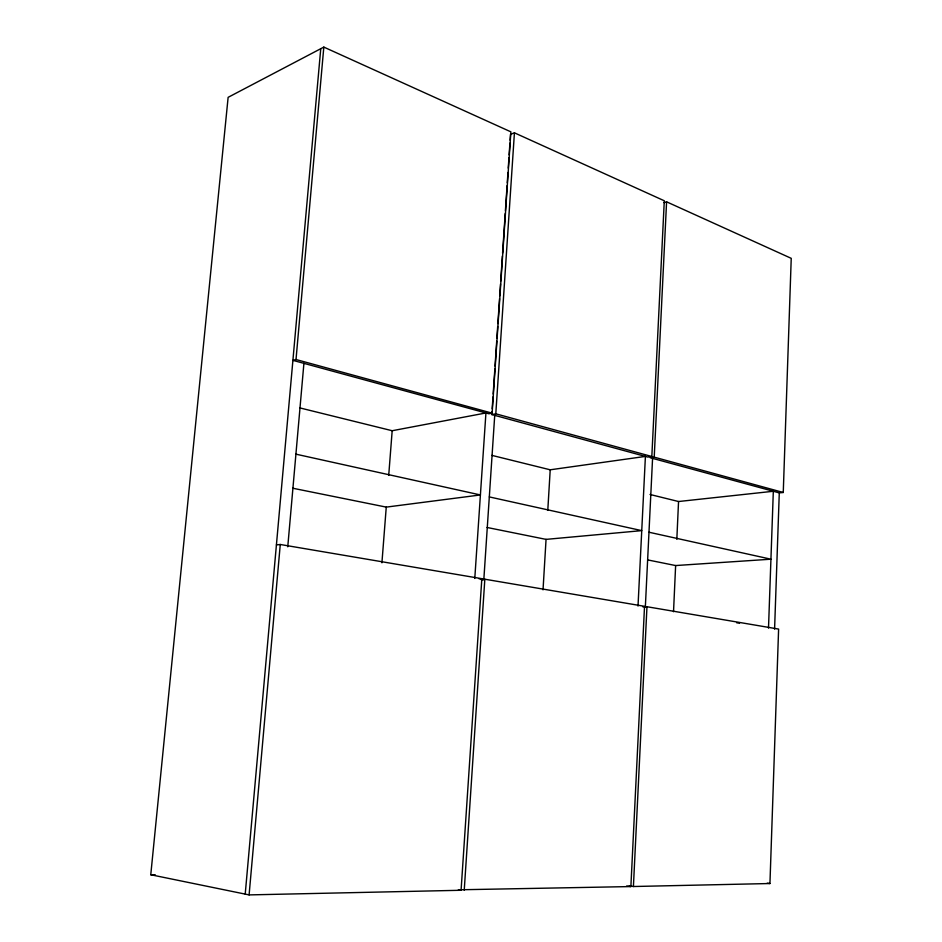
<?xml version="1.0" encoding="UTF-8"?>
<svg xmlns="http://www.w3.org/2000/svg" width="942" height="942" viewBox="0 0 942 942"><rect width="100%" height="100%" fill="white"/><g stroke="black" fill="none" stroke-linecap="round" stroke-linejoin="round"><path stroke-width="1.41" d="M774.583 629.174L779.281 492.89L650.192 457.718L654.219 457.153L783.261 492.466L791.233 258.332L666.583 201.823L663.957 202.624M629.256 885.904L633.413 886.516L769.944 883.525L778.61 629.079L646.966 606.73L642.903 606.895M768.507 628.149L773.323 491.265L678.546 501.521L650.027 494.479M673.53 611.723L675.626 565.553L648.273 560.031M676.827 539.354L678.546 501.521M638.017 606.071L645.411 456.411L550.21 469.799L491.889 455.375M461.486 889.743L630.881 886.563L644.528 606.318L484.836 579.212L480.809 579.471L482.799 579.813M492.007 411.619L491.806 414.562L647.802 457.07L651.829 456.505L664.287 200.776L514.426 132.822L510.505 134.353L510.117 140.228M645.329 607.307L652.571 458.365M633.413 886.516L646.966 606.73M654.219 457.153L666.583 201.823M543.028 589.857L546.054 539.377L641.749 530.629L489.322 496.917M547.785 510.387L550.21 469.799M483.799 579.978L494.727 415.351M464.229 890.202L484.836 579.212M491.806 414.562L495.798 413.809L514.426 132.822M474.78 578.459L485.931 412.961L392.178 430.73L299.756 407.886M492.195 408.687L492.984 396.947M493.184 394.015L494.844 369.076M495.045 366.144L496.705 341.204M496.893 338.272L497.682 326.533M497.882 323.601L499.543 298.661M499.743 295.729L500.52 283.989M500.72 281.057L502.38 256.118M502.581 253.186L505.218 213.575M505.418 210.643L507.079 185.704M507.279 182.772L507.962 172.504M508.256 168.1L508.939 157.832M509.127 154.888L509.916 143.16M492.124 413.149L296.012 359.526L292.903 360.35L488.874 413.762L492.124 413.149L510.882 131.845L323.824 47.1L228.129 97.332L150.767 874.741L249.1 894.9L461.074 890.272L481.833 578.694L280.269 544.488L276.418 544.9M381.922 562.81L386.255 507.114L480.408 494.95L295.918 454.162M388.716 475.404L392.178 430.73M287.757 546.819L303.913 363.353M245.214 894.099L320.751 48.713M296.012 359.526L323.824 47.1M249.1 894.9L280.269 544.488M779.281 492.89L783.261 492.466M675.626 565.553L770.933 559.195L648.979 532.23M479.148 578.883L481.833 578.694M150.767 874.741L155.171 874.706M767.2 883.172L769.944 883.525M626.724 885.951L630.881 886.563M458.342 889.813L461.074 890.272M736.632 622.756L739.529 623.239M292.644 488.203L386.255 507.114M487.073 527.473L546.054 539.377M495.798 413.809L651.829 456.505"/></g></svg>
